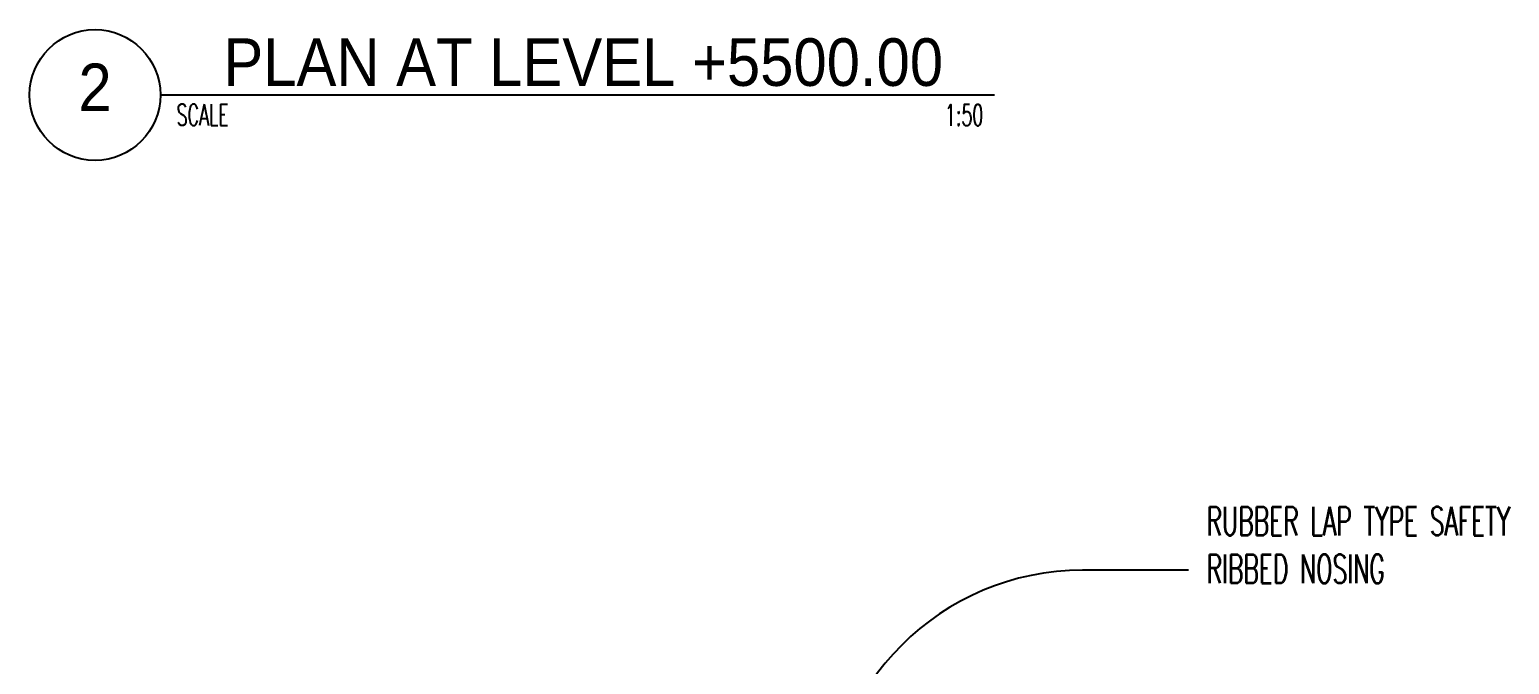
# Model space of a CAD drawing. Extents: x 417906 to 836305, y 43280 to 86914.
# Drawn here: x 418116.31 to 418124.08, y 43444.42 to 43447.75 of the extents above; entities that cross this region are included whole.
import ezdxf
from ezdxf.enums import TextEntityAlignment as Align

# ---------------------------------------------------------------- set-up
doc = ezdxf.new("R2010")
doc.units = 0
doc.header["$MEASUREMENT"] = 0
for name, color, linetype in [('Axisname', 6, 'CONTINUOUS'), ('DIM', 4, 'CONTINUOUS'), ('ELEV-MARK', 6, 'CONTINUOUS'), ('TXT', 2, 'CONTINUOUS'), ('TXT1', 2, 'CONTINUOUS'), ('TXT2', 6, 'CONTINUOUS')]:
    doc.layers.add(name, color=color, linetype=linetype)
doc.styles.add('ROMANS', font='ROMANS.shx', dxfattribs={"width": 0.6})
doc.styles.add('TTXT', font='swisse.ttf', dxfattribs={"width": 0.6})

msp = doc.modelspace()

# ---------------------------------------------------------------- linework, layer by layer
at = {"layer": 'Axisname'}
msp.add_line((418116.9927, 43447.4098), (418121.3769, 43447.4098), dxfattribs=at)
at = {"layer": 'DIM'}
msp.add_line((418122.3958, 43444.9113), (418121.8392, 43444.9113), dxfattribs=at)
msp.add_arc((418121.8392, 43443.5673), 1.3441, 90, 180, dxfattribs=at)
at = {"layer": 'TXT2'}
msp.add_circle((418116.649, 43447.4098), 0.3438, dxfattribs=at)

# ---------------------------------------------------------------- texts
at = {"layer": 'ELEV-MARK', "color": 2, "style": 'ROMANS', "width": 0.6}
for tag, p in [('SCALE', (418117.2148, 43447.3051)), ('1:50', (418121.2168, 43447.3044))]:
    msp.add_attdef(tag, text='S-00', height=0.112, dxfattribs=at).set_placement(p, align=Align.MIDDLE)
at = {"layer": 'TXT', "style": 'ROMANS', "width": 0.6}
for s, p in [('RUBBER LAP TYPE SAFETY', (418122.4902, 43445.0948)), ('RIBBED NOSING', (418122.4902, 43444.8434))]:
    msp.add_text(s, height=0.150677, dxfattribs=at).set_placement(p)
at = {"layer": 'TXT1', "color": 6, "style": 'TTXT', "width": 0.9}
msp.add_text('PLAN AT LEVEL +5500.00', height=0.25, dxfattribs=at).set_placement((418119.2149, 43447.5826), align=Align.MIDDLE_CENTER)
msp.add_text('2', height=0.25, dxfattribs=at).set_placement((418116.5618, 43447.3249))

doc.saveas('drawing.dxf')
